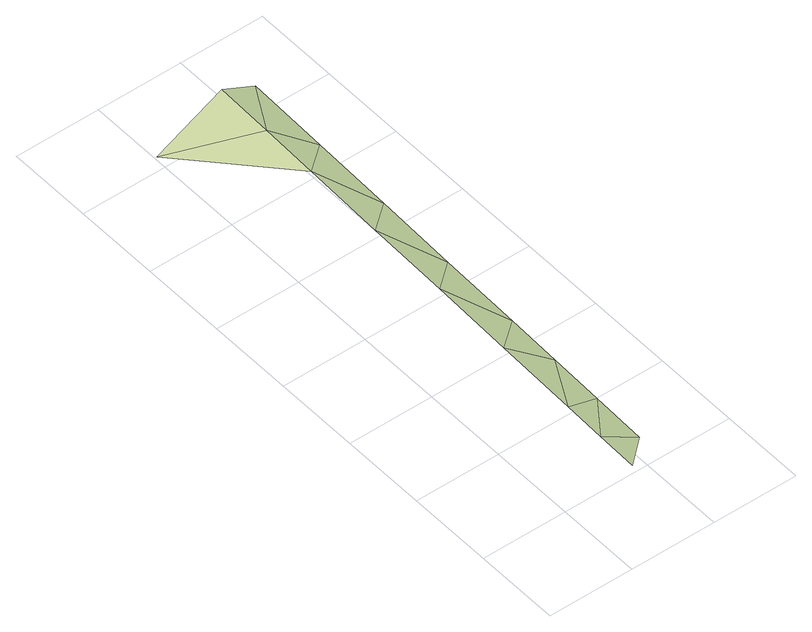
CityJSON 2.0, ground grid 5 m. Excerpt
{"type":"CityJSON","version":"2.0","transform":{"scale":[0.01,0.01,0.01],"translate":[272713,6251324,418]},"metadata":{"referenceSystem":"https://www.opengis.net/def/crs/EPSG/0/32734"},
"CityObjects":{
"terrain1":{"type":"TINRelief","geometry":[{"type":"CompositeSurface","lod":"1","boundaries":[[[0,1,2]],[[3,4,2]],[[2,1,3]],[[4,3,5]],[[4,5,6]],[[6,5,7]],[[7,8,6]],[[8,7,9]],[[9,10,8]],[[10,9,11]],[[11,12,10]],[[12,11,13]],[[12,13,14]],[[15,14,13]],[[15,16,14]]]}]},
"landuse1":{"type":"LandUse","attributes":{"leisure":"sports_centre","name":"Trafalgar Swimming Baths"},"geometry":[{"type":"MultiSurface","lod":"1","boundaries":[[[17,12,14]],[[17,14,16]]]}]}
},
"vertices":[
[444,42,76],[590,170,76],[451,291,76],[599,499,76],[459,541,76],[609,828,76],[474,1041,76],[619,1157,76],[489,1541,76],[633,1657,76],[503,2041,76],[648,2157,76],[518,2541,76],[663,2656,76],[529,2889,76],[678,3156,76],[539,3238,76],
[15,3079,76]
]}
